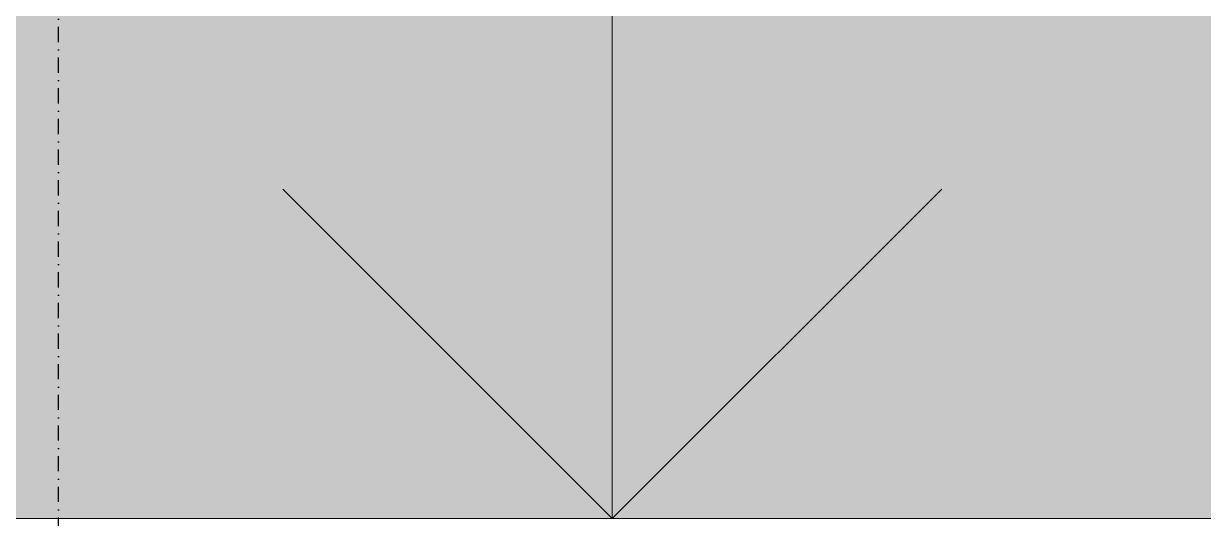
# Model space of a CAD drawing. Header units: millimetres. Extents: x 180139 to 245212, y -4005 to 9345.
# Drawn here: x 183974.4 to 184439.9, y -950 to -754.7 of the extents above; entities that cross this region are included whole.
import ezdxf

# ---------------------------------------------------------------- set-up
doc = ezdxf.new("R2010")
doc.units = ezdxf.units.MM
doc.linetypes.add('1_Čerchovaná 6_0mm', pattern=[12, 6, -3, 0, -3])
for name, color, linetype, lineweight in [('A-FLOR-MCUT', 7, 'Continuous', 9), ('A-FLOR-PATT-1', 7, 'Continuous', 9), ('G-ANNO-DIMS', 7, 'Continuous', 9)]:
    doc.layers.add(name, color=color, linetype=linetype, lineweight=lineweight)
doc.layers.add('S-GRID-1', color=9, linetype='1_Čerchovaná 6_0mm', lineweight=25, true_color=0x808080)

# ---------------------------------------------------------------- blocks, each defined once
blk = doc.blocks.new('Výškové kóty - Horní-314756-A')
at = {"layer": 'G-ANNO-DIMS'}
for q in [(190378.56, 6894.03), (190248.56, 6574.03), (190508.56, 6574.03)]:
    blk.add_line((190378.56, 6444.03), q, dxfattribs=at)

msp = doc.modelspace()

# ---------------------------------------------------------------- hatches: boundary and pattern name
at = {"layer": 'A-FLOR-PATT-1'}
h = msp.add_hatch(dxfattribs=at)
h.set_pattern_fill('FP_4', color=256, angle=-315, style=0, pattern_type=2)
h.set_pattern_definition([(225, (190486.94, -750), (176.777, -176.777), []), (225, (190309.94, -750), (176.777, -176.777), [100, -50, 10, -50])])
h.paths.add_polyline_path([(181567.15, -950), (181567.15, -947), (181667.47, -947), (181667.47, -950), (199608.19, -950), (199608.19, -750), (181365.69, -750), (181365.69, -950), (181564.6, -950)])

# ---------------------------------------------------------------- linework, layer by layer
at = {"layer": 'A-FLOR-MCUT'}
msp.add_line((199608.19, -950), (181667.47, -950), dxfattribs=at)
at = {"layer": 'S-GRID-1'}
msp.add_line((183988.19, -4004.8), (183988.19, 8144.9), dxfattribs=at)

# ---------------------------------------------------------------- block references
at = {"layer": 'G-ANNO-DIMS'}
msp.add_blockref('Výškové kóty - Horní-314756-A', (-6171.89, -7394.03), dxfattribs=at)

doc.saveas('drawing.dxf')
